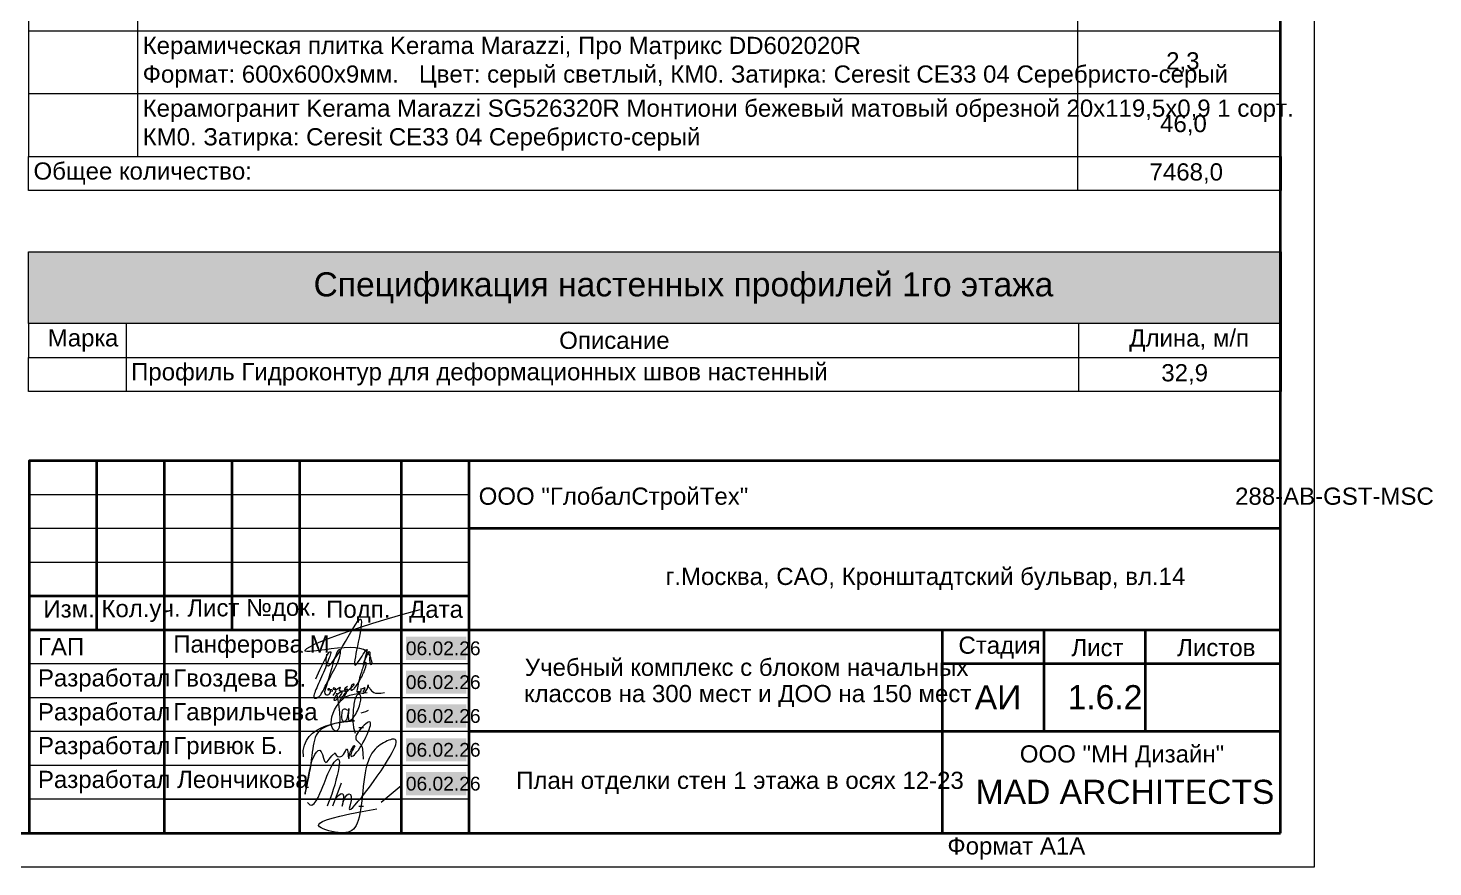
# Model space of a CAD drawing. Header units: millimetres. Extents: x -3817 to 677485, y -22715 to 103890.
# Drawn here: x 4479 to 5296, y -19807 to -19319 of the extents above; entities that cross this region are included whole.
import ezdxf

# ---------------------------------------------------------------- set-up
doc = ezdxf.new("R2010")
doc.units = ezdxf.units.MM
doc.layers.add('PDF _Геометрия', color=7, linetype='Continuous', true_color=0x1d1d1d)
doc.layers.add('PDF _Сплошная заливка', color=7, linetype='Continuous', true_color=0xffffff)
doc.layers.add('PDF _Текст', color=7, linetype='Continuous')
doc.styles.add('PDF Arial-BoldMT', font='arial.ttf')
doc.styles.add('PDF GOST-Common', font='arial.ttf')

msp = doc.modelspace()

# ---------------------------------------------------------------- linework, layer by layer
at = {"layer": 'PDF _Геометрия', "color": 7, "lineweight": 9}
for points in [[(5227.14, -17468.51), (1916.24, -17468.51), (1916.24, -19807.01), (5227.14, -19807.01)], [(4478.81, -19413.5), (4478.81, -19393.77), (4542.35, -19393.77), (5089.35, -19393.77), (5207.78, -19393.77), (5207.78, -19413.5), (5089.35, -19413.5), (4542.35, -19413.5)], [(4478.81, -19530.35), (4478.81, -19510.62), (4535.6, -19510.62), (5089.82, -19510.62), (5207.79, -19510.62), (5207.79, -19530.35), (5089.82, -19530.35), (4535.6, -19530.35)], [(4557.87, -19669.22), (4695.67, -19669.22), (4695.67, -19688.91), (4557.87, -19688.91)], [(4557.87, -19767.64), (4695.67, -19767.64), (4695.67, -19787.33), (4557.87, -19787.33)]]:
    msp.add_lwpolyline(points, close=True, dxfattribs=at)
at = {"layer": 'PDF _Геометрия', "color": 7, "lineweight": 40}
msp.add_lwpolyline([(5207.46, -19787.33), (5207.46, -17488.2), (1994.97, -17488.2), (1994.97, -19787.33)], close=True, dxfattribs=at)
at = {"layer": 'PDF _Геометрия', "color": 7, "lineweight": 9}
for points in [[(4542.35, -18456.41), (4542.35, -18476.14), (4542.35, -18512.65), (4542.35, -18565.93), (4542.35, -18619.21), (4542.35, -18655.72), (4542.35, -18675.45), (4542.35, -18745.51), (4542.35, -18815.57), (4542.35, -18885.63), (4542.35, -18922.14), (4542.35, -18958.64), (4542.35, -18995.15), (4542.35, -19031.66), (4542.35, -19084.94), (4542.35, -19121.45), (4542.35, -19157.95), (4542.35, -19194.46), (4542.35, -19247.74), (4542.35, -19284.25), (4542.35, -19320.76), (4542.35, -19357.26), (4542.35, -19393.77)], [(5089.35, -18456.41), (5089.35, -18476.14), (5089.35, -18512.65), (5089.35, -18565.93), (5089.35, -18619.21), (5089.35, -18655.72), (5089.35, -18675.45), (5089.35, -18745.51), (5089.35, -18815.57), (5089.35, -18885.63), (5089.35, -18922.14), (5089.35, -18958.64), (5089.35, -18995.15), (5089.35, -19031.66), (5089.35, -19084.94), (5089.35, -19121.45), (5089.35, -19157.95), (5089.35, -19194.46), (5089.35, -19247.74), (5089.35, -19284.25), (5089.35, -19320.76), (5089.35, -19357.26), (5089.35, -19393.77), (5089.35, -19413.5)], [(5207.78, -19320.76), (5207.78, -19284.25), (5089.35, -19284.25), (4542.35, -19284.25), (4478.81, -19284.25), (4478.81, -19320.76)], [(5207.78, -19357.26), (5207.78, -19320.76), (5089.35, -19320.76), (4542.35, -19320.76), (4478.81, -19320.76), (4478.81, -19357.26)], [(5207.78, -19393.77), (5207.78, -19357.26), (5089.35, -19357.26), (4542.35, -19357.26), (4478.81, -19357.26), (4478.81, -19393.77)], [(4478.81, -19490.89), (4478.81, -19449.22), (5207.79, -19449.22), (5207.79, -19490.89), (5207.79, -19510.62)], [(5207.79, -19490.89), (4478.81, -19490.89), (4478.81, -19510.62)], [(4535.6, -19490.89), (4535.6, -19510.62), (4535.6, -19530.35)], [(5089.82, -19490.89), (5089.82, -19510.62), (5089.82, -19530.35)], [(4735.03, -19590.49), (4479.14, -19590.49)], [(4735.03, -19610.17), (4479.14, -19610.17)], [(4735.03, -19629.85), (4479.14, -19629.85)], [(4652.19, -19683.34), (4651.92, -19686.6), (4652.03, -19688.72), (4652.47, -19689.83), (4653.22, -19690.04), (4654.21, -19689.46), (4655.42, -19688.22), (4656.81, -19686.41), (4658.33, -19684.17), (4659.94, -19681.6), (4661.6, -19678.83), (4663.28, -19675.96), (4664.92, -19673.11), (4666.49, -19670.4), (4667.94, -19667.94), (4669.25, -19665.84), (4670.35, -19664.23), (4671.23, -19663.21), (4671.87, -19662.79), (4672.29, -19662.92), (4672.52, -19663.53), (4672.58, -19664.57), (4672.5, -19665.98), (4672.29, -19667.68), (4671.99, -19669.63), (4671.61, -19671.75), (4671.18, -19674), (4670.71, -19676.3), (4670.25, -19678.6), (4669.8, -19680.84), (4669.39, -19682.94), (4669.05, -19684.87), (4668.79, -19686.54), (4668.64, -19687.91), (4668.63, -19688.9), (4668.77, -19689.47), (4669.09, -19689.58), (4669.54, -19689.28), (4670.11, -19688.67), (4670.77, -19687.8), (4671.49, -19686.75), (4672.23, -19685.59), (4672.98, -19684.4), (4673.7, -19683.26), (4674.36, -19682.22), (4674.94, -19681.37), (4675.4, -19680.78), (4675.73, -19680.53), (4675.88, -19680.68), (4675.83, -19681.3), (4675.59, -19682.39), (4675.22, -19683.77), (4674.78, -19685.28), (4674.33, -19686.75), (4673.94, -19688.02), (4673.68, -19688.91), (4673.59, -19689.26), (4673.76, -19688.9), (4674.21, -19687.72), (4674.89, -19685.98), (4675.67, -19684.13), (4676.42, -19682.57), (4677.04, -19681.74), (4677.4, -19682.06), (4677.44, -19683.73), (4677.37, -19686.07), (4677.48, -19688.22), (4678, -19689.31), (4678.69, -19689.16), (4678.86, -19688.22), (4678.54, -19686.89), (4678.07, -19685.47), (4677.45, -19684.08), (4676.6, -19682.75), (4675.42, -19681.57), (4673.83, -19680.59), (4671.75, -19679.87), (4669.11, -19679.47), (4665.96, -19679.37), (4662.46, -19679.51), (4658.76, -19679.82), (4655.01, -19680.24), (4651.35, -19680.71), (4647.95, -19681.15), (4644.95, -19681.51), (4642.5, -19681.72), (4640.76, -19681.72), (4639.87, -19681.44), (4639.9, -19680.87), (4640.83, -19680.01), (4642.66, -19678.89), (4645.37, -19677.52), (4648.94, -19675.93), (4653.35, -19674.13), (4658.6, -19672.14), (4664.67, -19669.98), (4671.54, -19667.67), (4679.19, -19665.23), (4687.63, -19662.68), (4696.82, -19660.03), (4706.75, -19657.3)], [(4636.61, -19669.22), (4636.61, -19688.91)], [(4646.05, -19697.51), (4648.4, -19692.32), (4650.24, -19688.46), (4651.64, -19685.7), (4652.67, -19683.87), (4653.4, -19682.76), (4653.9, -19682.17), (4654.25, -19681.91), (4654.5, -19681.8), (4654.67, -19681.81), (4654.77, -19681.95), (4654.79, -19682.21), (4654.74, -19682.59), (4654.62, -19683.1), (4654.43, -19683.75), (4654.17, -19684.52), (4653.86, -19685.41), (4653.49, -19686.4), (4653.08, -19687.49), (4652.62, -19688.66), (4652.13, -19689.89), (4651.6, -19691.17), (4651.05, -19692.48), (4650.49, -19693.82), (4649.91, -19695.17), (4649.32, -19696.51), (4648.73, -19697.83), (4648.15, -19699.13), (4647.59, -19700.38), (4647.06, -19701.59), (4646.56, -19702.74), (4646.11, -19703.82), (4645.72, -19704.82), (4645.4, -19705.73), (4645.15, -19706.55), (4644.98, -19707.25), (4644.91, -19707.84), (4644.95, -19708.29), (4645.09, -19708.61), (4645.32, -19708.81), (4645.64, -19708.89), (4646.01, -19708.87), (4646.42, -19708.76), (4646.86, -19708.57), (4647.3, -19708.32), (4647.74, -19708.01), (4648.15, -19707.66), (4648.53, -19707.27), (4648.88, -19706.84), (4649.22, -19706.35), (4649.55, -19705.81), (4649.89, -19705.2), (4650.25, -19704.52), (4650.64, -19703.76), (4651.07, -19702.91), (4651.55, -19701.96), (4652.09, -19700.91), (4652.71, -19699.75), (4653.39, -19698.49), (4654.11, -19697.16), (4654.87, -19695.77), (4655.63, -19694.35), (4656.39, -19692.92), (4657.12, -19691.5), (4657.81, -19690.12), (4658.44, -19688.79), (4658.99, -19687.54), (4659.45, -19686.39), (4659.81, -19685.35), (4660.07, -19684.41), (4660.25, -19683.59), (4660.35, -19682.87), (4660.38, -19682.25), (4660.35, -19681.74), (4660.26, -19681.33), (4660.13, -19681.02), (4659.95, -19680.81), (4659.74, -19680.72), (4659.49, -19680.76), (4659.21, -19680.95), (4658.9, -19681.32), (4658.55, -19681.89), (4658.13, -19682.77), (4657.62, -19684.04), (4657, -19685.8), (4656.23, -19688.15), (4655.29, -19691.17), (4654.15, -19694.97), (4652.78, -19699.63), (4651.15, -19705.25), (4651.31, -19706.14), (4651.73, -19706.69), (4652.3, -19706.94), (4652.95, -19706.93), (4653.56, -19706.71), (4654.05, -19706.31), (4654.37, -19705.79), (4654.54, -19705.2), (4654.56, -19704.62), (4654.46, -19704.11), (4654.24, -19703.73), (4653.94, -19703.51), (4653.62, -19703.44), (4653.33, -19703.47), (4653.12, -19703.58), (4653, -19703.73), (4652.98, -19703.91), (4653.15, -19704.03), (4653.63, -19704.01), (4654.44, -19703.85), (4655.24, -19703.8), (4655.65, -19704.17), (4655.28, -19705.25)], [(4735.03, -19688.91), (4479.14, -19688.91)], [(4664.47, -19702.08), (4663.09, -19703.05), (4662.72, -19703.63), (4662.82, -19703.94), (4663.04, -19704.06), (4663.3, -19704.05), (4663.56, -19703.95), (4663.8, -19703.81), (4664, -19703.65), (4664.16, -19703.5), (4664.29, -19703.4), (4664.36, -19703.37), (4664.38, -19703.46), (4664.33, -19703.68), (4664.23, -19704.04), (4664.07, -19704.51), (4663.87, -19705.06), (4663.63, -19705.67), (4663.36, -19706.32), (4663.07, -19706.97), (4662.76, -19707.6), (4662.44, -19708.19), (4662.12, -19708.71), (4661.8, -19709.17), (4661.49, -19709.56), (4661.2, -19709.89), (4660.93, -19710.15), (4660.69, -19710.34), (4660.49, -19710.47), (4660.33, -19710.53), (4660.21, -19710.52), (4660.15, -19710.45), (4660.14, -19710.32), (4660.19, -19710.12), (4660.3, -19709.86), (4660.45, -19709.56), (4660.65, -19709.22), (4660.9, -19708.83), (4661.19, -19708.42), (4661.51, -19707.97), (4661.88, -19707.51), (4662.27, -19707.03), (4662.7, -19706.53), (4663.15, -19706.03), (4663.62, -19705.53), (4664.1, -19705.04), (4664.59, -19704.55), (4665.07, -19704.08), (4665.56, -19703.63), (4666.03, -19703.2), (4666.48, -19702.8), (4666.91, -19702.44), (4667.31, -19702.11), (4667.66, -19701.81), (4667.96, -19701.55), (4668.2, -19701.32), (4668.36, -19701.13), (4668.44, -19700.97), (4668.42, -19700.85), (4668.3, -19700.77), (4668.12, -19700.73), (4667.88, -19700.74), (4667.61, -19700.82), (4667.34, -19700.96), (4667.09, -19701.18), (4666.87, -19701.47), (4666.7, -19701.82), (4666.56, -19702.2), (4666.45, -19702.59), (4666.39, -19702.96), (4666.36, -19703.3), (4666.37, -19703.59), (4666.42, -19703.83), (4666.5, -19704.02), (4666.62, -19704.14), (4666.76, -19704.22), (4666.94, -19704.23), (4667.15, -19704.18), (4667.39, -19704.07), (4667.65, -19703.9), (4667.95, -19703.66), (4668.27, -19703.36), (4668.61, -19702.98), (4668.98, -19702.54), (4669.37, -19702.03), (4669.77, -19701.46), (4670.19, -19700.83), (4670.62, -19700.16), (4671.06, -19699.45), (4671.49, -19698.72), (4671.92, -19697.96), (4672.34, -19697.19), (4672.75, -19696.42), (4673.14, -19695.66), (4673.5, -19694.91), (4673.84, -19694.18), (4674.15, -19693.49), (4674.42, -19692.83), (4674.66, -19692.22), (4674.85, -19691.66), (4675.02, -19691.14), (4675.15, -19690.66), (4675.25, -19690.22), (4675.33, -19689.83), (4675.38, -19689.47), (4675.4, -19689.16), (4675.41, -19688.88), (4675.39, -19688.65), (4675.36, -19688.45), (4675.31, -19688.28), (4675.25, -19688.16), (4675.17, -19688.07), (4675.09, -19688.02), (4674.99, -19688.01), (4674.88, -19688.06), (4674.76, -19688.16), (4674.62, -19688.32), (4674.46, -19688.56), (4674.29, -19688.87), (4674.11, -19689.26), (4673.9, -19689.73), (4673.67, -19690.3), (4673.42, -19690.97), (4673.16, -19691.75), (4672.87, -19692.64), (4672.55, -19693.63), (4672.23, -19694.72), (4671.89, -19695.88), (4671.56, -19697.07), (4671.24, -19698.29), (4670.94, -19699.49), (4670.66, -19700.67), (4670.41, -19701.79), (4670.21, -19702.84), (4670.05, -19703.78), (4669.95, -19704.59), (4669.91, -19705.25)], [(4672.83, -19705.96), (4673.78, -19705.97), (4675, -19704.95), (4676.06, -19703.23), (4676.52, -19701.15), (4676.49, -19702.23), (4676.81, -19702.57), (4677.16, -19702.69), (4677.38, -19702.89), (4677.55, -19703.17), (4677.73, -19703.54), (4677.98, -19703.99), (4678.37, -19704.52), (4678.95, -19705.05), (4679.75, -19705.52), (4680.83, -19705.86), (4682.21, -19706.01), (4683.94, -19705.9), (4686.07, -19705.46)], [(4735.03, -19708.59), (4479.14, -19708.59)], [(4658.17, -19705.91), (4659.18, -19712.22), (4659.77, -19717.22), (4659.99, -19721.06), (4659.91, -19723.9), (4659.57, -19725.88), (4659.04, -19727.15), (4658.37, -19727.82), (4657.63, -19727.96), (4656.89, -19727.65), (4656.21, -19726.97), (4655.65, -19725.98), (4655.25, -19724.71), (4655.05, -19723.21), (4655.1, -19721.51), (4655.44, -19719.64), (4656.08, -19717.65), (4656.99, -19715.63), (4658.11, -19713.66), (4659.39, -19711.83), (4660.79, -19710.21), (4662.25, -19708.9), (4663.89, -19707.89), (4665.88, -19707.1), (4668.42, -19706.5), (4671.69, -19706.02), (4675.87, -19705.59)], [(4656.15, -19707.23), (4657.58, -19705.42), (4657.91, -19704.15), (4657.57, -19703.36), (4656.97, -19702.98), (4656.46, -19702.93), (4656.16, -19703.09), (4656.1, -19703.36), (4656.34, -19703.62), (4656.84, -19703.79), (4657.5, -19703.8), (4658.22, -19703.59), (4658.93, -19703.17), (4659.54, -19702.74), (4659.99, -19702.48), (4660.22, -19702.55), (4660.24, -19702.88), (4660.09, -19703.31), (4659.82, -19703.73), (4659.63, -19704.08), (4659.71, -19704.31), (4660.06, -19704.44), (4660.52, -19704.57), (4660.91, -19704.77), (4661.1, -19705.1), (4661.1, -19705.55), (4660.95, -19706.08), (4660.66, -19706.67), (4660.26, -19707.3), (4659.78, -19707.94), (4659.24, -19708.57), (4658.69, -19709.13), (4658.16, -19709.6), (4657.67, -19709.94), (4657.27, -19710.11), (4656.98, -19710.11), (4656.81, -19709.94), (4656.77, -19709.62), (4656.87, -19709.16), (4657.12, -19708.58), (4657.53, -19707.91), (4658.12, -19707.14), (4658.87, -19706.31), (4659.77, -19705.53), (4660.75, -19704.91), (4661.77, -19704.57), (4662.78, -19704.65), (4663.73, -19705.25)], [(4664.59, -19715.94), (4663.36, -19715.17), (4662.51, -19715.18), (4661.98, -19715.39), (4661.67, -19715.76), (4661.45, -19716.29), (4661.27, -19716.97), (4661.14, -19717.76), (4661.05, -19718.61), (4661.01, -19719.48), (4661.03, -19720.31), (4661.14, -19721.05), (4661.37, -19721.62), (4661.72, -19722), (4662.14, -19722.2), (4662.61, -19722.24), (4663.06, -19722.13), (4663.49, -19721.89), (4663.88, -19721.49), (4664.23, -19720.91), (4664.52, -19720.14), (4664.76, -19719.18), (4664.95, -19718.12), (4665.08, -19717.08), (4665.17, -19716.18), (4665.22, -19715.49), (4665.23, -19715.06), (4665.24, -19714.89), (4665.25, -19714.9), (4665.23, -19715.08), (4665.18, -19715.62), (4665.09, -19716.52), (4665.01, -19717.61), (4664.96, -19718.72), (4664.96, -19719.73), (4665.01, -19720.59), (4665.1, -19721.27), (4665.23, -19721.71), (4665.4, -19721.93), (4665.61, -19721.98), (4665.86, -19721.9), (4666.16, -19721.74), (4666.52, -19721.51), (4666.91, -19721.2), (4667.33, -19720.79), (4667.78, -19720.28), (4668.26, -19719.67), (4668.75, -19718.95), (4669.25, -19718.13), (4669.74, -19717.24), (4670.22, -19716.3), (4670.67, -19715.32), (4671.07, -19714.34), (4671.43, -19713.36), (4671.72, -19712.42), (4671.94, -19711.53), (4672.1, -19710.7), (4672.19, -19709.93), (4672.24, -19709.23), (4672.23, -19708.61), (4672.19, -19708.07), (4672.11, -19707.62), (4672.01, -19707.26), (4671.87, -19706.98), (4671.7, -19706.78), (4671.48, -19706.64), (4671.22, -19706.57), (4670.93, -19706.56), (4670.63, -19706.64), (4670.32, -19706.8), (4670.03, -19707.06), (4669.76, -19707.42), (4669.5, -19707.86), (4669.25, -19708.39), (4669.02, -19709.01), (4668.81, -19709.71), (4668.61, -19710.48), (4668.43, -19711.33), (4668.26, -19712.25), (4668.11, -19713.24), (4667.98, -19714.29), (4667.86, -19715.38), (4667.77, -19716.49), (4667.69, -19717.62), (4667.64, -19718.75), (4667.6, -19719.86), (4667.59, -19720.93), (4667.61, -19721.96), (4667.65, -19722.92), (4667.72, -19723.8), (4667.81, -19724.6), (4667.92, -19725.34), (4668.06, -19726.02), (4668.21, -19726.67), (4668.37, -19727.3), (4668.54, -19727.92), (4668.72, -19728.56), (4668.9, -19729.22)], [(4671.92, -19705.25), (4670.92, -19705.25), (4669.91, -19705.25), (4670.72, -19705.59), (4671.52, -19705.3), (4672.16, -19704.71), (4672.49, -19704.14), (4672.49, -19703.78), (4672.29, -19703.6), (4672.08, -19703.54), (4672.02, -19703.53), (4672.21, -19703.52), (4672.63, -19703.46), (4673.18, -19703.3), (4673.79, -19703.01), (4674.32, -19702.73), (4674.56, -19702.79), (4674.32, -19703.52), (4673.37, -19705.25)], [(4672.35, -19717.39), (4675.18, -19716.62), (4676.76, -19715.79)], [(4638.8, -19742.97), (4638.76, -19739.39), (4639.37, -19736.25), (4640.54, -19733.52), (4642.18, -19731.18), (4644.21, -19729.19), (4646.55, -19727.52), (4649.11, -19726.14), (4651.81, -19725.03), (4654.56, -19724.15), (4657.29, -19723.47), (4659.89, -19722.97), (4662.3, -19722.61), (4664.43, -19722.37), (4666.19, -19722.21), (4667.5, -19722.11), (4668.29, -19722.03), (4668.58, -19721.99), (4668.42, -19721.97), (4667.86, -19721.99), (4666.96, -19722.05), (4665.77, -19722.17), (4664.33, -19722.33), (4662.71, -19722.55), (4660.94, -19722.84), (4659.09, -19723.2), (4657.21, -19723.63), (4655.34, -19724.14), (4653.54, -19724.74), (4651.85, -19725.43), (4650.34, -19726.21), (4649.05, -19727.1), (4647.96, -19728.1), (4647.06, -19729.2), (4646.33, -19730.42), (4645.73, -19731.75), (4645.25, -19733.21), (4644.85, -19734.79), (4644.53, -19736.5), (4644.25, -19738.35), (4643.99, -19740.33), (4643.72, -19742.45), (4643.43, -19744.72), (4643.08, -19747.13), (4642.68, -19749.68), (4642.23, -19752.27), (4641.76, -19754.82), (4641.3, -19757.25), (4640.85, -19759.47), (4640.46, -19761.4), (4640.13, -19762.96), (4639.89, -19764.06), (4639.77, -19764.61), (4639.78, -19764.54), (4639.92, -19763.88), (4640.16, -19762.74), (4640.47, -19761.21), (4640.85, -19759.4), (4641.25, -19757.41), (4641.66, -19755.34), (4642.06, -19753.29), (4642.41, -19751.38), (4642.73, -19749.62), (4643.07, -19747.99), (4643.47, -19746.42), (4643.99, -19744.86), (4644.66, -19743.27), (4645.52, -19741.66), (4646.49, -19740.26), (4647.49, -19739.33), (4648.44, -19739.16), (4649.25, -19739.99), (4649.91, -19741.69), (4650.51, -19743.7), (4651.12, -19745.43), (4651.82, -19746.31), (4652.7, -19745.84), (4653.85, -19744.29), (4655.37, -19742.35), (4657.37, -19740.69), (4657.85, -19742.1), (4658.86, -19742.82), (4660.09, -19742.93), (4661.22, -19742.5), (4662.11, -19741.68), (4662.79, -19740.65), (4663.29, -19739.61), (4663.68, -19738.77), (4663.97, -19738.33), (4664.22, -19738.45), (4664.44, -19739.13), (4664.63, -19740.16), (4664.8, -19741.36), (4664.94, -19742.53), (4665.07, -19743.47), (4665.18, -19743.99), (4665.27, -19743.95), (4665.38, -19743.44), (4665.54, -19742.58), (4665.76, -19741.49), (4666.09, -19740.3), (4666.55, -19739.13), (4667.13, -19738.08), (4667.73, -19737.23), (4668.25, -19736.66), (4668.59, -19736.42), (4668.66, -19736.6), (4668.41, -19737.2), (4667.95, -19738.1), (4667.4, -19739.15), (4666.89, -19740.2), (4666.53, -19741.1), (4666.36, -19741.8), (4666.36, -19742.3), (4666.53, -19742.61), (4666.84, -19742.71), (4667.28, -19742.6), (4667.83, -19742.3), (4668.48, -19741.79), (4669.21, -19741.08), (4670, -19740.16), (4670.85, -19739.04), (4671.72, -19737.74), (4672.61, -19736.32), (4673.49, -19734.8), (4674.35, -19733.22), (4675.16, -19731.62), (4675.9, -19730.04), (4676.56, -19728.52), (4677.11, -19727.1), (4677.54, -19725.81), (4677.83, -19724.7), (4677.95, -19723.79), (4677.89, -19723.14), (4677.64, -19722.77), (4677.2, -19722.68), (4676.61, -19722.83), (4675.89, -19723.2), (4675.09, -19723.76), (4674.23, -19724.47), (4673.35, -19725.3), (4672.48, -19726.22), (4671.65, -19727.2), (4670.89, -19728.21), (4670.24, -19729.21), (4669.73, -19730.17), (4669.39, -19731.07), (4669.25, -19731.88), (4669.33, -19732.55), (4669.62, -19733.13), (4670.05, -19733.64), (4670.58, -19734.12), (4671.17, -19734.61), (4671.75, -19735.15), (4672.28, -19735.76), (4672.72, -19736.5), (4673.02, -19737.4), (4673.21, -19738.75), (4673.36, -19740.94), (4673.57, -19744.35)], [(4671.08, -19725.92), (4672.45, -19725.92), (4673.82, -19725.92)], [(4735.03, -19728.28), (4479.14, -19728.28)], [(4657.52, -19767.16), (4659.39, -19765.28), (4660.8, -19764.33), (4661.73, -19764.42), (4662.15, -19765.62), (4662.03, -19768.03), (4661.36, -19771.75), (4662.09, -19768.77), (4663.09, -19766.54), (4664.22, -19765.11), (4665.29, -19764.53), (4666.15, -19764.86), (4666.64, -19766.13), (4666.57, -19768.41), (4665.8, -19771.75), (4665.46, -19773.12), (4665.68, -19773.62), (4666.38, -19773.36), (4667.51, -19772.41), (4668.99, -19770.86), (4670.77, -19768.82), (4672.78, -19766.36), (4674.95, -19763.58), (4677.22, -19760.56), (4679.53, -19757.41), (4681.81, -19754.2), (4683.99, -19751.03), (4686.02, -19747.99), (4687.82, -19745.17), (4689.34, -19742.65), (4690.55, -19740.46), (4691.49, -19738.59), (4692.15, -19737.01), (4692.57, -19735.72), (4692.77, -19734.68), (4692.76, -19733.88), (4692.56, -19733.3), (4692.19, -19732.92), (4691.67, -19732.72), (4691.03, -19732.68), (4690.27, -19732.78), (4689.43, -19733.01), (4688.51, -19733.34), (4687.54, -19733.76), (4686.54, -19734.24), (4685.52, -19734.77), (4684.5, -19735.36), (4683.48, -19736.02), (4682.48, -19736.76), (4681.5, -19737.61), (4680.54, -19738.57), (4679.62, -19739.66), (4678.74, -19740.91), (4677.91, -19742.31), (4677.14, -19743.89), (4676.43, -19745.67), (4675.8, -19747.66), (4675.25, -19749.87), (4674.77, -19752.28), (4674.35, -19754.85), (4673.98, -19757.54), (4673.65, -19760.3), (4673.34, -19763.1), (4673.04, -19765.88), (4672.74, -19768.62), (4672.42, -19771.25), (4672.07, -19773.75), (4671.68, -19776.07), (4671.24, -19778.17), (4670.73, -19780.01), (4670.15, -19781.61), (4669.49, -19782.98), (4668.74, -19784.13), (4667.91, -19785.07), (4666.97, -19785.82), (4665.94, -19786.39), (4664.8, -19786.79), (4663.55, -19787.04), (4662.17, -19787.14), (4660.67, -19787.11), (4659.04, -19786.97), (4657.28, -19786.72), (4655.46, -19786.38), (4653.65, -19785.96), (4651.94, -19785.47), (4650.4, -19784.91), (4649.12, -19784.31), (4648.18, -19783.67), (4647.67, -19782.99), (4647.71, -19782.27), (4648.4, -19781.48), (4649.88, -19780.63), (4652.25, -19779.68), (4655.62, -19778.64), (4660.12, -19777.49), (4665.86, -19776.22), (4672.96, -19774.82), (4681.52, -19773.26)], [(4735.03, -19747.96), (4479.14, -19747.96)], [(4641.3, -19769.46), (4642.56, -19770.89), (4643.82, -19771.04), (4645.07, -19770.19), (4646.27, -19768.6), (4647.41, -19766.56), (4648.45, -19764.33), (4649.36, -19762.18), (4650.16, -19760.24), (4650.85, -19758.5), (4651.46, -19756.92), (4652.02, -19755.47), (4652.54, -19754.14), (4653.06, -19752.88), (4653.59, -19751.68), (4654.15, -19750.5), (4654.77, -19749.33), (4655.43, -19748.18), (4656.12, -19747.11), (4656.81, -19746.14), (4657.47, -19745.33), (4658.1, -19744.71), (4658.65, -19744.33), (4659.12, -19744.22), (4659.48, -19744.44), (4659.71, -19745.02), (4659.79, -19746), (4659.69, -19747.43), (4659.42, -19749.27), (4659, -19751.44), (4658.44, -19753.88), (4657.78, -19756.5), (4657.02, -19759.22), (4656.19, -19761.97), (4655.31, -19764.68), (4654.4, -19767.26), (4653.48, -19769.64), (4652.57, -19771.75)], [(4660.77, -19758.22), (4658.31, -19764.99), (4655.85, -19771.75)], [(4684.14, -19769.29), (4689.9, -19764.46), (4695.67, -19759.62)], [(4735.03, -19767.64), (4479.14, -19767.64)], [(4636.61, -19767.64), (4636.61, -19787.33)], [(4671.08, -19771.75), (4672.45, -19771.75), (4673.82, -19771.75)]]:
    msp.add_lwpolyline(points, dxfattribs=at)
at = {"layer": 'PDF _Геометрия', "color": 7, "lineweight": 40}
for points in [[(5207.46, -19570.8), (4479.14, -19570.8), (4479.14, -19787.33)], [(4518.51, -19570.8), (4518.51, -19669.22)], [(4557.87, -19570.8), (4557.87, -19787.33)], [(4597.24, -19570.8), (4597.24, -19669.22)], [(4636.61, -19570.8), (4636.61, -19787.33)], [(4695.67, -19570.8), (4695.67, -19787.33)], [(4735.03, -19570.8), (4735.03, -19787.33)], [(5207.46, -19610.17), (4735.03, -19610.17)], [(4735.03, -19649.54), (4479.14, -19649.54)], [(5207.46, -19669.22), (4479.14, -19669.22)], [(5010.61, -19669.22), (5010.61, -19787.33)], [(5069.67, -19669.22), (5069.67, -19728.28)], [(5128.72, -19669.22), (5128.72, -19728.28)], [(5207.46, -19688.91), (5010.61, -19688.91)], [(5207.46, -19728.28), (4735.03, -19728.28)]]:
    msp.add_lwpolyline(points, dxfattribs=at)
at = {"layer": 'PDF _Сплошная заливка', "color": 7, "lineweight": 9, "true_color": 0xf3f3f3, "transparency": 33554559}
msp.add_solid([(4478.81, -19449.22), (5207.79, -19449.22), (4478.81, -19490.89), (5207.79, -19490.89)], dxfattribs=at)
at = {"layer": 'PDF _Сплошная заливка', "lineweight": 9, "transparency": 33554559}
for points in [[(4698.44, -19673.06), (4733.6, -19673.06), (4698.44, -19686.6), (4733.6, -19686.6)], [(4698.44, -19692.75), (4733.6, -19692.75), (4698.44, -19706.29), (4733.6, -19706.29)], [(4698.44, -19712.43), (4733.6, -19712.43), (4698.44, -19725.97), (4733.6, -19725.97)], [(4698.44, -19732.12), (4733.6, -19732.12), (4698.44, -19745.66), (4733.6, -19745.66)], [(4698.44, -19751.8), (4733.6, -19751.8), (4698.44, -19765.34), (4733.6, -19765.34)]]:
    msp.add_solid(points, dxfattribs=at)

# ---------------------------------------------------------------- texts
at = {"layer": 'PDF _Текст', "attachment_point": 4}
for s, insert, char_height, style in [('Керамическая плитка Kerama Marazzi, Про Матрикс DD602020R', (4545.3, -19330.58), 9.9996, 'PDF GOST-Common'), ('2,3', (5140.89, -19338.97), 10, 'PDF GOST-Common'), ('Формат: 600х600х9мм.   Цвет: серый светлый, КМ0. Затирка: Ceresit CE33 04 Серебристо-серый', (4545.3, -19347.24), 9.9996, 'PDF GOST-Common'), ('Керамогранит Kerama Marazzi SG526320R Монтиони бежевый матовый обрезной 20х119,5х0,9 1 сорт.', (4545.3, -19367.08), 9.9996, 'PDF GOST-Common'), ('46,0', (5137.38, -19375.47), 10, 'PDF GOST-Common'), ('КМ0. Затирка: Ceresit CE33 04 Серебристо-серый', (4545.3, -19383.75), 9.9996, 'PDF GOST-Common'), ('Общее количество:', (4481.76, -19403.59), 9.9996, 'PDF GOST-Common'), ('7468,0', (5131.24, -19403.59), 10, 'PDF GOST-Common'), ('Спецификация настенных профилей 1го этажа', (4644.74, -19470.2), 13.9995, 'PDF GOST-Common'), ('Марка', (4490.08, -19500.71), 10, 'PDF GOST-Common'), ('Описание', (4787.67, -19500.71), 10, 'PDF GOST-Common'), ('Длина, м/п', (5119.41, -19500.71), 10, 'PDF GOST-Common'), ('Профиль Гидроконтур для деформационных швов настенный', (4538.55, -19520.44), 9.9996, 'PDF GOST-Common'), ('32,9', (5138.07, -19520.44), 10, 'PDF GOST-Common'), ('ООО "ГлобалСтройТех"                                                                         288-AB-GST-MSC', (4740.82, -19592.83), 9.99965, 'PDF GOST-Common'), ('г.Москва, САО, Кронштадтский бульвар, вл.14', (4849.6, -19639.5), 9.9996, 'PDF GOST-Common'), ('Подп.', (4652.06, -19658.54), 10, 'PDF GOST-Common'), ('Дата', (4700.32, -19658.54), 10, 'PDF GOST-Common'), ('ГАП', (4484.33, -19678.88), 10, 'PDF GOST-Common'), ('Панферова М', (4563.07, -19678.88), 9.9996, 'PDF GOST-Common'), ('06.02.26', (4698.44, -19679.89), 8, 'PDF GOST-Common'), ('Стадия', (5020.02, -19679.46), 10, 'PDF GOST-Common'), ('Лист', (5085.74, -19679.46), 10, 'PDF GOST-Common'), ('Листов', (5147.31, -19679.46), 10, 'PDF GOST-Common'), ('Учебный комплекс с блоком начальных', (4767.69, -19690.94), 9.9996, 'PDF GOST-Common'), ('Разработал', (4484.33, -19698.56), 10, 'PDF GOST-Common'), ('Гвоздева В.', (4563.07, -19698.56), 9.9996, 'PDF GOST-Common'), ('06.02.26', (4698.44, -19699.58), 8, 'PDF GOST-Common'), ('классов на 300 мест и ДОО на 150 мест', (4767.22, -19707.61), 9.9996, 'PDF GOST-Common'), ('АИ', (5029.53, -19708.36), 14, 'PDF GOST-Common'), ('1.6.2', (5083.55, -19708.36), 14, 'PDF GOST-Common'), ('Разработал', (4484.33, -19718.25), 10, 'PDF GOST-Common'), ('Гаврильчева', (4563.07, -19718.25), 9.9996, 'PDF GOST-Common'), ('06.02.26', (4698.44, -19719.26), 8, 'PDF GOST-Common'), ('Разработал', (4484.33, -19737.93), 10, 'PDF GOST-Common'), ('Гривюк Б.', (4563.07, -19737.93), 10, 'PDF GOST-Common'), ('06.02.26', (4698.44, -19738.95), 8, 'PDF GOST-Common'), ('ООО "МН Дизайн"', (5055.73, -19742.72), 9.9996, 'PDF GOST-Common'), ('Разработал Леончикова', (4484.33, -19757.62), 9.9996, 'PDF GOST-Common'), ('06.02.26', (4698.44, -19758.63), 8, 'PDF GOST-Common'), ('План отделки стен 1 этажа в осях 12-23', (4762.65, -19758.09), 9.9996, 'PDF GOST-Common'), ('MAD ARCHITECTS', (5030.04, -19763.43), 13.9995, 'PDF Arial-BoldMT'), ('Формат А1А', (5013.6, -19796.31), 10, 'PDF GOST-Common')]:
    msp.add_mtext(s, dxfattribs=dict(at, insert=insert, char_height=char_height, style=style))
at = {"layer": 'PDF _Текст', "insert": (4487.5, -19658.54), "char_height": 9.9996, "attachment_point": 4, "rotation": 0.42341, "style": 'PDF GOST-Common'}
msp.add_mtext('Изм. Кол.уч. Лист №док.', dxfattribs=at)

doc.saveas('drawing.dxf')
